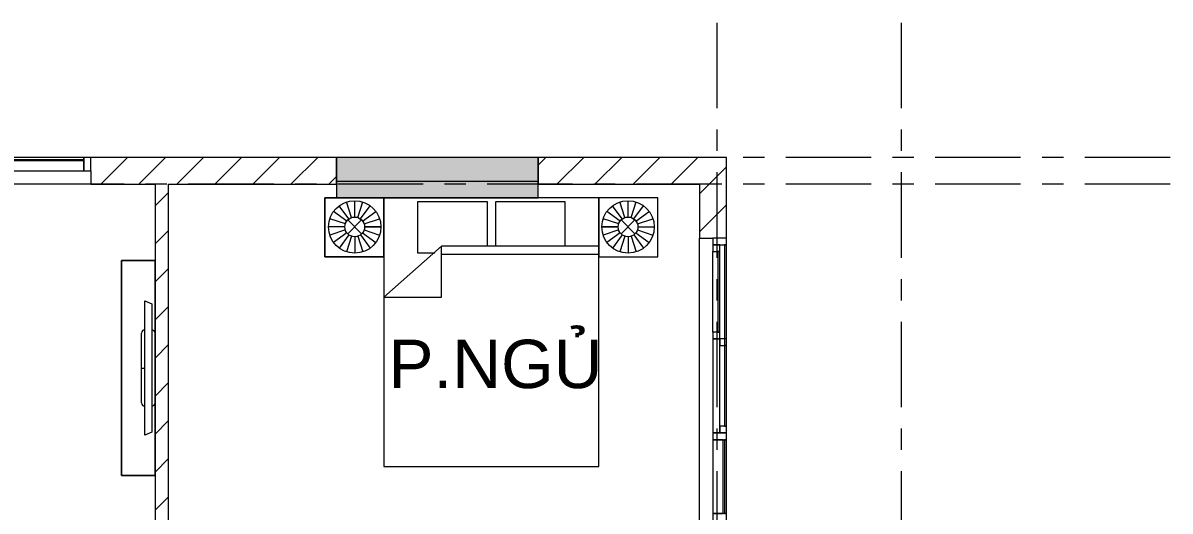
# Model space of a CAD drawing. Header units: millimetres. Extents: x -20144 to 117103, y -11426 to 48263.
# Drawn here: x 34468 to 43001, y 39969 to 43600 of the extents above; entities that cross this region are included whole.
import ezdxf

# ---------------------------------------------------------------- set-up
doc = ezdxf.new("R2010")
doc.units = ezdxf.units.MM
doc.linetypes.add('Grid Line', pattern=[22.225, 12.7, -3.175, 3.175, -3.175])
for name, color, linetype, lineweight in [('CHU', 181, 'Continuous', 5), ('CUA', 31, 'Continuous', 9), ('HATCH-TUONG', 152, 'Continuous', 9), ('NET CAT', 3, 'Continuous', 5), ('NET-CAT', 3, 'Continuous', 9), ('NET-THAY', 2, 'Continuous', 15), ('THIET BI', 44, 'Continuous', 5), ('TRUC', 225, 'Continuous', 5)]:
    doc.layers.add(name, color=color, linetype=linetype, lineweight=lineweight)
doc.styles.add('Arial_4', font='arial.ttf', dxfattribs={"height": 360})
pattern_1 = [(45, (0, 0), (-141.42136, 141.42136), [])]

# ---------------------------------------------------------------- blocks, each defined once
blk = doc.blocks.new('ALC1807-ASCENT PLAZA-KET CAU 1_rvt-1-MẶT BẰNG TẦNG 5 ĐẾN TẦNG 22')
at = {"layer": 'NET CAT'}
blk.add_hatch(color=7, dxfattribs=at).paths.add_polyline_path([(38300.5, 42299.9), (38300.5, 42599.9), (36800.5, 42599.9), (36800.5, 42299.9), (38085.6, 42299.9)], flags=0)
at = {"layer": 'NET CAT', "color": 90, "lineweight": 13}
for p, q in [((38300.5, 42599.9), (36800.5, 42599.9)), ((36800.5, 42599.9), (36800.5, 42299.9)), ((38300.5, 42299.9), (38300.5, 42599.9)), ((36800.5, 42299.9), (38300.5, 42299.9))]:
    blk.add_line(p, q, dxfattribs=at)
blk = doc.blocks.new('X-GIUONG - X-GIUONG 1-5834-MẶT BẰNG TẦNG 5 ĐẾN TẦNG 22')
at = {"layer": 'THIET BI', "lineweight": 9}
for p, q in [((-800, 0), (-1239, 0)), ((-1239, 0), (-1239, -439)), ((-1239, 0), (-800, 0)), ((-1239, -439), (-1239, 0)), ((-1059.6, -158.2), (-1131.2, -59.5)), ((-1039.2, -147.8), (-1076.9, -31.8)), ((-1016.6, -144.2), (-1016.6, -22.2)), ((-993.9, -147.8), (-956.3, -31.8)), ((-973.5, -158.2), (-901.9, -59.5)), ((-800, -439), (-800, 0)), ((800, 0), (-800, 0)), ((-800, 0), (-800, -2000)), ((800, 0), (-800, 0)), ((-800, 0), (-800, -439)), ((-800, 0), (-800, -2000)), ((-550, -30), (-550, -410)), ((-30, -30), (-550, -30)), ((-30, -360), (-30, -30)), ((30, -30), (30, -360)), ((550, -30), (30, -30)), ((550, -360), (550, -30)), ((1239, 0), (800, 0)), ((800, 0), (800, -439)), ((800, -2000), (800, 0)), ((1239, 0), (800, 0)), ((800, 0), (800, -439)), ((800, -2000), (800, 0)), ((973.5, -158.2), (901.9, -59.5)), ((993.9, -147.8), (956.3, -31.8)), ((1016.6, -144.2), (1016.6, -22.2)), ((1039.2, -147.8), (1076.9, -31.8)), ((1059.6, -158.2), (1131.2, -59.5)), ((1239, -439), (1239, 0)), ((1239, -439), (1239, 0)), ((-1086.1, -194.8), (-1202.1, -157.1)), ((-1075.8, -174.4), (-1174.4, -102.7)), ((-1068.3, -269.1), (-964.8, -165.6)), ((-1068.3, -165.6), (-964.8, -269.1)), ((-957.4, -174.4), (-858.7, -102.7)), ((-947, -194.8), (-831, -157.1)), ((947, -194.8), (831, -157.1)), ((957.4, -174.4), (858.7, -102.7)), ((1068.3, -269.1), (964.8, -165.6)), ((1068.3, -165.6), (964.8, -269.1)), ((1075.8, -174.4), (1174.4, -102.7)), ((1086.1, -194.8), (1202.1, -157.1)), ((-1089.7, -217.4), (-1211.7, -217.4)), ((-1086.1, -240), (-1202.1, -277.7)), ((-947, -240), (-831, -277.7)), ((-943.4, -217.4), (-821.4, -217.4)), ((-821.4, -217.4), (-943.4, -217.4)), ((943.4, -217.4), (821.4, -217.4)), ((821.4, -217.4), (943.4, -217.4)), ((947, -240), (831, -277.7)), ((1086.1, -240), (1202.1, -277.7)), ((1089.7, -217.4), (1211.7, -217.4)), ((-1075.8, -260.4), (-1174.4, -332.1)), ((-1059.6, -276.6), (-1131.2, -375.2)), ((-1039.2, -287), (-1076.9, -402.9)), ((-1016.6, -290.5), (-1016.6, -412.5)), ((-993.9, -287), (-956.3, -402.9)), ((-973.5, -276.6), (-901.9, -375.2)), ((-957.4, -260.4), (-858.7, -332.1)), ((957.4, -260.4), (858.7, -332.1)), ((973.5, -276.6), (901.9, -375.2)), ((993.9, -287), (956.3, -402.9)), ((1016.6, -290.5), (1016.6, -412.5)), ((1039.2, -287), (1076.9, -402.9)), ((1059.6, -276.6), (1131.2, -375.2)), ((1075.8, -260.4), (1174.4, -332.1)), ((-370, -360), (-800, -740)), ((-550, -410), (-420, -410)), ((-370, -740), (-370, -360)), ((800, -360), (-370, -360)), ((-370, -420), (800, -420)), ((-1239, -439), (-800, -439)), ((-800, -439), (-1239, -439)), ((800, -439), (1239, -439)), ((800, -439), (1239, -439)), ((-800, -740), (-370, -740)), ((-800, -2000), (800, -2000)), ((-800, -2000), (800, -2000))]:
    blk.add_line(p, q, dxfattribs=at)
for centre, radius in [((-1016.6, -217.4), 195.1), ((1016.6, -217.4), 195.1), ((-1016.6, -217.4), 73.2), ((1016.6, -217.4), 73.2)]:
    blk.add_circle(centre, radius, dxfattribs=at)
blk = doc.blocks.new('X-TV - X-TV-60241-MẶT BẰNG TẦNG 5 ĐẾN TẦNG 22')
at = {"layer": 'THIET BI', "lineweight": 9}
for p, q in [((1600, 250), (0, 250)), ((0, 250), (0, 0)), ((0, 250), (1600, 250)), ((0, 0), (0, 250)), ((1600, 0), (1600, 250)), ((1600, 250), (1600, 0)), ((540, 100), (1060, 100)), ((800, 100), (800, 75)), ((300, 75), (1300, 75)), ((322.5, 25), (300, 75)), ((1277.5, 25), (322.5, 25)), ((1300, 75), (1277.5, 25)), ((0, 0), (1600, 0)), ((1060, 0), (540, 0))]:
    blk.add_line(p, q, dxfattribs=at)
for centre, start_param, end_param in [((540, 75), 0, 1.570796), ((1060, 75), 4.712389, 6.283185), ((540, 25), 1.570796, 3.141593), ((1060, 25), 3.141593, 4.712389)]:
    blk.add_ellipse(centre, major_axis=(0, 25), ratio=0.9, start_param=start_param, end_param=end_param, dxfattribs=at)
blk = doc.blocks.new('X-PHONG NGU 2 - X-PHONG NGU 2_Recovery_-60158-MẶT BẰNG TẦNG 5 ĐẾN TẦNG 22')
at = {"layer": 'CUA'}
for p, q in [((-1000, 0), (-1050, 0)), ((-1050, 0), (-1050, -100)), ((-450, 0), (-1000, 0)), ((-1000, 0), (-1000, -75)), ((-1000, -100), (-1000, 0)), ((-450, -75), (-450, 0)), ((-400, 0), (-450, 0)), ((-450, 0), (-450, -100)), ((300, 0), (-400, 0)), ((-400, 0), (-400, -50)), ((-400, -100), (-400, 0)), ((300, -50), (300, 0)), ((350, 0), (300, 0)), ((300, 0), (300, -50)), ((350, -50), (350, 0)), ((350, 0), (950, 0)), ((1000, 0), (950, 0)), ((950, 0), (950, -50)), ((1050, 0), (1000, 0)), ((1000, 0), (1000, -100)), ((1000, -50), (1000, 0)), ((1050, -100), (1050, 0)), ((-1000, -75), (-450, -75)), ((-450, -85), (-1000, -85)), ((-1000, -85), (-1000, -100)), ((-450, -100), (-450, -85)), ((-400, -50), (300, -50)), ((-350, -50), (-400, -50)), ((-400, -50), (-400, -100)), ((-350, -100), (-350, -50)), ((250, -85), (-350, -85)), ((-350, -85), (-350, -100)), ((300, -50), (250, -50)), ((250, -50), (250, -100)), ((1000, -85), (250, -85)), ((250, -85), (250, -100)), ((250, -100), (250, -85)), ((300, -50), (350, -50)), ((300, -100), (300, -50)), ((950, -35), (350, -35)), ((350, -35), (350, -50)), ((350, -50), (950, -50)), ((950, -50), (950, -35)), ((950, -50), (1000, -50)), ((1000, -100), (1000, -85)), ((-1050, -100), (-1000, -100)), ((-1000, -100), (-450, -100)), ((-450, -100), (-400, -100)), ((-400, -100), (-350, -100)), ((-350, -100), (250, -100)), ((250, -100), (1000, -100)), ((250, -100), (300, -100)), ((1000, -100), (1050, -100))]:
    blk.add_line(p, q, dxfattribs=at)

msp = doc.modelspace()

# ---------------------------------------------------------------- hatches: boundary and pattern name
at = {"layer": 'HATCH-TUONG'}
h = msp.add_hatch(dxfattribs=at)
h.set_pattern_fill('FP_2', color=256, style=0, pattern_type=2)
h.set_pattern_definition(pattern_1)
h.paths.add_polyline_path([(35550.5, 42399.9), (36800.5, 42399.9), (36800.5, 42599.9), (34971.9, 42599.9), (34971.9, 42399.9), (35450.5, 42399.9)], flags=0)
h.paths.add_polyline_path([(32871.9, 42399.9), (32871.9, 42599.9), (32450.5, 42599.9), (32450.5, 42399.9)], flags=0)
h = msp.add_hatch(dxfattribs=at)
h.set_pattern_fill('FP_2', color=256, style=0, pattern_type=2)
h.set_pattern_definition(pattern_1)
h.paths.add_polyline_path([(39500.5, 42399.9), (39700.5, 42399.9), (39700.5, 42599.9), (38300.5, 42599.9), (38300.5, 42399.9), (38781.2, 42399.9)], flags=0)
h = msp.add_hatch(dxfattribs=at)
h.set_pattern_fill('FP_2', color=256, style=0, pattern_type=2)
h.set_pattern_definition(pattern_1)
h.paths.add_polyline_path([(35450.5, 37899.9), (35550.5, 37899.9), (35550.5, 37999.9), (35450.5, 37999.9)], flags=0)
h.paths.add_polyline_path([(35450.5, 38899.9), (35550.5, 38899.9), (35550.5, 42399.9), (35450.5, 42399.9), (35450.5, 38999.9)], flags=0)
h = msp.add_hatch(dxfattribs=at)
h.set_pattern_fill('FP_2', color=256, style=0, pattern_type=2)
h.set_pattern_definition(pattern_1)
h.paths.add_polyline_path([(39663.8, 39399.9), (39700.5, 39399.9), (39700.5, 39899.9), (39500.5, 39899.9), (39500.5, 39399.9)], flags=0)
h.paths.add_polyline_path([(39700.5, 41999.9), (39700.5, 42399.9), (39500.5, 42399.9), (39500.5, 41999.9), (39600.5, 41999.9)], flags=0)

# ---------------------------------------------------------------- linework, layer by layer
at = {"layer": 'NET-CAT'}
for p, q in [((36800.5, 42599.9), (34971.9, 42599.9)), ((36800.5, 42399.9), (36800.5, 42599.9)), ((39700.5, 42599.9), (38300.5, 42599.9)), ((38300.5, 42599.9), (38300.5, 42399.9)), ((39700.5, 42399.9), (39700.5, 42599.9)), ((34971.9, 42499.9), (34971.9, 42399.9)), ((34971.9, 42399.9), (35450.5, 42399.9)), ((35450.5, 42399.9), (35450.5, 39099.9)), ((35550.5, 42399.9), (36800.5, 42399.9)), ((35550.5, 38899.9), (35550.5, 42399.9)), ((38300.5, 42399.9), (39500.5, 42399.9)), ((39500.5, 42399.9), (39500.5, 41999.9)), ((39700.5, 41999.9), (39700.5, 42399.9)), ((39500.5, 41999.9), (39600.5, 41999.9))]:
    msp.add_line(p, q, dxfattribs=at)
at = {"layer": 'NET-THAY', "lineweight": 9}
for p, q in [((38300.5, 42419.9), (36800.5, 42419.9)), ((34971.9, 42399.9), (32871.9, 42399.9)), ((39500.5, 39899.9), (39500.5, 41999.9))]:
    msp.add_line(p, q, dxfattribs=at)
at = {"layer": 'TRUC', "linetype": 'Grid Line', "ltscale": 50}
for p, q in [((39630.5, 43599.9), (39630.5, -7167.6)), ((41000.5, 43599.9), (41000.5, -4500.1)), ((43000.5, 42599.9), (-11036.3, 42599.9)), ((43000.5, 42399.9), (-14407, 42399.9))]:
    msp.add_line(p, q, dxfattribs=at)

# ---------------------------------------------------------------- block references
at = {"lineweight": 5}
msp.add_blockref('ALC1807-ASCENT PLAZA-KET CAU 1_rvt-1-MẶT BẰNG TẦNG 5 ĐẾN TẦNG 22', (0, 0), dxfattribs=at)
at = {"lineweight": 9}
for name, p, rotation in [('X-PHONG NGU 2 - X-PHONG NGU 2_Recovery_-60158-MẶT BẰNG TẦNG 5 ĐẾN TẦNG 22', (33921.9, 42499.9), 180), ('X-PHONG NGU 2 - X-PHONG NGU 2_Recovery_-60158-MẶT BẰNG TẦNG 5 ĐẾN TẦNG 22', (39600.5, 40949.9), 90), ('X-TV - X-TV-60241-MẶT BẰNG TẦNG 5 ĐẾN TẦNG 22', (35450.4, 40232.9), 90)]:
    msp.add_blockref(name, p, dxfattribs=dict(at, rotation=rotation))
msp.add_blockref('X-GIUONG - X-GIUONG 1-5834-MẶT BẰNG TẦNG 5 ĐẾN TẦNG 22', (37952.2, 42299.9), dxfattribs=at)

# ---------------------------------------------------------------- texts
at = {"layer": 'CHU', "color": 7, "lineweight": 30, "insert": (37186.1, 41243.3), "char_height": 360, "width": 1589.74, "attachment_point": 1, "line_spacing_factor": 0.936439, "style": 'Arial_4'}
msp.add_mtext('\\pt2540,5080,7620,10160,12700,15240,17780,20320,22860,25400,27940,30480,33020,35560,38100,40640,43180,45720,48260,50800,53340,55880,58420,60960,63500,66040,68580,71120,73660,76200,78740,81280;P.NGỦ', dxfattribs=at)

doc.saveas('drawing.dxf')
